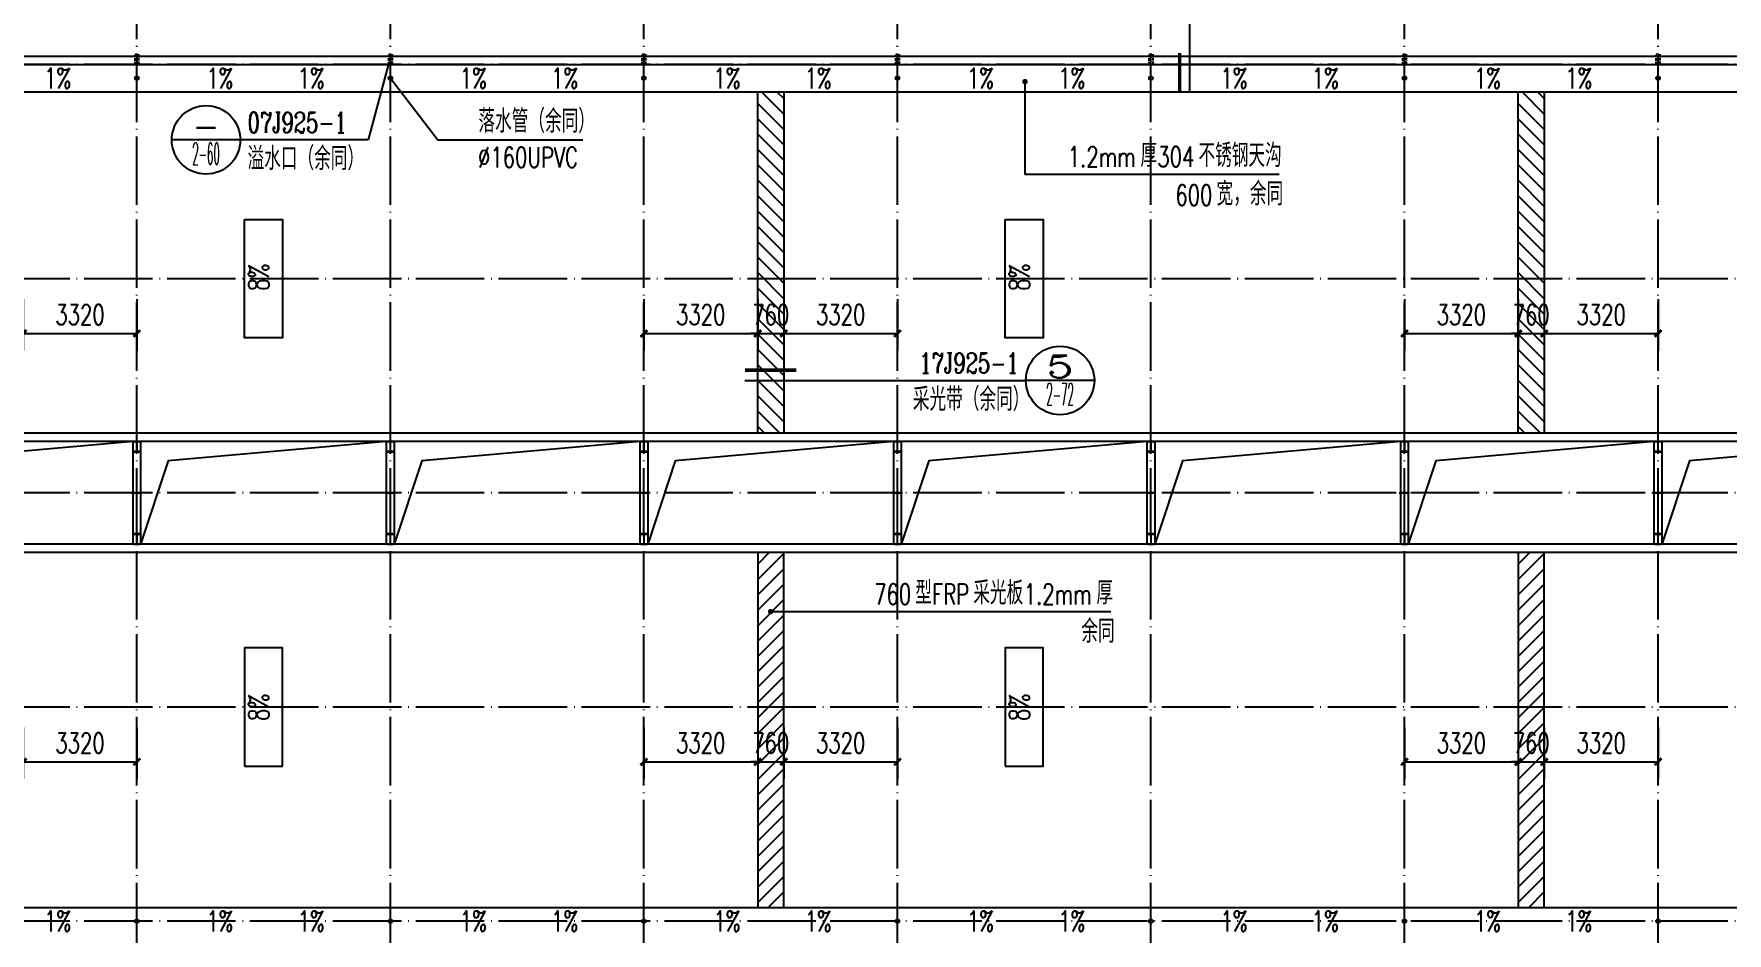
# Model space of a CAD drawing. Extents: x 13898408 to 14113608, y -853943 to -68012.
# Drawn here: x 13928402 to 13977825, y -512592 to -486349 of the extents above; entities that cross this region are included whole.
import ezdxf
from ezdxf.enums import TextEntityAlignment as Align

# ---------------------------------------------------------------- set-up
doc = ezdxf.new("R2010")
doc.units = 0
doc.header["$LTSCALE"] = 1000
doc.header["$MEASUREMENT"] = 0
doc.linetypes.add('DASH', pattern=[0.35, 0.25, -0.1])
doc.linetypes.add('DOTE', pattern=[2.42, 2, -0.2, 0.02, -0.2])
for name, color, linetype in [('COLUMN', 2, 'Continuous'), ('DIM_IDEN', 3, 'Continuous'), ('DIM_LEAD', 3, 'Continuous'), ('DIM_SYMB', 3, 'Continuous'), ('DOTE', 1, 'DOTE'), ('PUB_DIM', 3, 'Continuous'), ('PUB_TEXT', 7, 'Continuous'), ('WALL-PARAPET', 6, 'Continuous'), ('采光带', 4, 'Continuous'), ('雨水管', 4, 'Continuous')]:
    doc.layers.add(name, color=color, linetype=linetype)
doc.styles.add('_TCH_DIM', font='SIMPLEX', dxfattribs={"bigfont": 'GBCBIG'})
doc.styles.add('_TCH_DIM_T3', font='SIMPLEX', dxfattribs={"width": 0.705882, "bigfont": 'GBCBIG'})
doc.styles.add('_TCH_LABEL', font='COMPLEX', dxfattribs={"bigfont": 'GBCBIG'})
doc.dimstyles.new('_TCH_ARCH&&200', dxfattribs={"dimtxt": 595, "dimasz": 200, "dimexe": 500, "dimexo": 600, "dimgap": 252.5, "dimtad": 1, "dimdec": 0, "dimzin": 0, "dimdsep": 46, "dimtxsty": '_TCH_DIM_T3', "dimblk": 'ARCHTICK', "dimcen": 0.09, "dimclrt": 7, "dimazin": 2, "dimtfac": 1, "dimtdec": 0, "dimtix": 1, "dimtmove": 2, "dimatfit": 3, "dimfxl": 0, "dimtolj": 1, "dimtzin": 0, "dimarcsym": 0})

# ---------------------------------------------------------------- blocks, each defined once
blk = doc.blocks.new('A$C0FCD69EC')
at = {"layer": 'COLUMN'}
blk.add_hatch(color=256, dxfattribs=at).paths.add_polyline_path([(300, 180), (294, 180), (294, 94), (6, 94), (6, 180), (0, 180), (0, 0), (6, 0), (6, 86), (294, 86), (294, 0), (300, 0)])
blk.add_lwpolyline([(300, 0), (294, 0), (294, 86), (6, 86), (6, 0), (0, 0), (0, 180), (6, 180), (6, 94), (294, 94), (294, 180), (300, 180)], close=True, dxfattribs=at)
blk = doc.blocks.new('A$C22C4548D')
blk.add_line((0, 10), (300, 10))
blk.add_lwpolyline([(30, 20), (270, 20), (270, 0), (30, 0)], close=True)
blk = doc.blocks.new('_ArchTick')
at = {"color": 0, "linetype": 'ByBlock', "const_width": 0.4}
blk.add_lwpolyline([(-0.5, -0.5), (0.5, 0.5)], dxfattribs=at)
blk = doc.blocks.new('*D762')
at = {"layer": 'Defpoints', "color": 0}
for p in [(13968408, -505993), (13971728, -505993), (13971728, -507593)]:
    blk.add_point(p, dxfattribs=at)
at = {"layer": 'PUB_DIM', "color": 0, "lineweight": -2}
for p, q in [((13968408, -506593), (13968408, -508093)), ((13971728, -506593), (13971728, -508093)), ((13968408, -507593), (13971728, -507593))]:
    blk.add_line(p, q, dxfattribs=at)
at = {"layer": 'PUB_DIM', "color": 0, "lineweight": -2, "xscale": 200, "yscale": 200, "zscale": 200, "rotation": 180}
blk.add_blockref('_ArchTick', (13968408, -507593), dxfattribs=at)
at = {"layer": 'PUB_DIM', "color": 0, "lineweight": -2, "xscale": 200, "yscale": 200, "zscale": 200}
blk.add_blockref('_ArchTick', (13971728, -507593), dxfattribs=at)
at = {"layer": 'PUB_DIM', "color": 7, "insert": (13970068, -507043), "char_height": 595, "attachment_point": 5, "style": '_TCH_DIM_T3'}
blk.add_mtext('\\A1;3320', dxfattribs=at)
blk = doc.blocks.new('*D763')
at = {"layer": 'Defpoints', "color": 0}
for p in [(13971728, -505993), (13972488, -505993), (13972488, -507593)]:
    blk.add_point(p, dxfattribs=at)
at = {"layer": 'PUB_DIM', "color": 0, "lineweight": -2}
for p, q in [((13971728, -506593), (13971728, -508093)), ((13972488, -506593), (13972488, -508093)), ((13971728, -507593), (13971528, -507593)), ((13971728, -507593), (13972488, -507593)), ((13972488, -507593), (13972688, -507593))]:
    blk.add_line(p, q, dxfattribs=at)
at = {"layer": 'PUB_DIM', "color": 0, "lineweight": -2, "xscale": 200, "yscale": 200, "zscale": 200}
blk.add_blockref('_ArchTick', (13971728, -507593), dxfattribs=at)
at = {"layer": 'PUB_DIM', "color": 0, "lineweight": -2, "xscale": 200, "yscale": 200, "zscale": 200, "rotation": 180}
blk.add_blockref('_ArchTick', (13972488, -507593), dxfattribs=at)
at = {"layer": 'PUB_DIM', "color": 7, "insert": (13972108, -507043), "char_height": 595, "attachment_point": 5, "style": '_TCH_DIM_T3'}
blk.add_mtext('\\A1;760', dxfattribs=at)
blk = doc.blocks.new('*D764')
at = {"layer": 'Defpoints', "color": 0}
for p in [(13972488, -505993), (13975808, -505993), (13975808, -507593)]:
    blk.add_point(p, dxfattribs=at)
at = {"layer": 'PUB_DIM', "color": 0, "lineweight": -2}
for p, q in [((13972488, -506593), (13972488, -508093)), ((13975808, -506593), (13975808, -508093)), ((13972488, -507593), (13975808, -507593))]:
    blk.add_line(p, q, dxfattribs=at)
at = {"layer": 'PUB_DIM', "color": 0, "lineweight": -2, "xscale": 200, "yscale": 200, "zscale": 200, "rotation": 180}
blk.add_blockref('_ArchTick', (13972488, -507593), dxfattribs=at)
at = {"layer": 'PUB_DIM', "color": 0, "lineweight": -2, "xscale": 200, "yscale": 200, "zscale": 200}
blk.add_blockref('_ArchTick', (13975808, -507593), dxfattribs=at)
at = {"layer": 'PUB_DIM', "color": 7, "insert": (13974148, -507043), "char_height": 595, "attachment_point": 5, "style": '_TCH_DIM_T3'}
blk.add_mtext('\\A1;3320', dxfattribs=at)
blk = doc.blocks.new('*D765')
at = {"layer": 'Defpoints', "color": 0}
for p in [(13968408, -493493), (13971728, -493493), (13971728, -495093)]:
    blk.add_point(p, dxfattribs=at)
at = {"layer": 'PUB_DIM', "color": 0, "lineweight": -2}
for p, q in [((13968408, -494093), (13968408, -495593)), ((13971728, -494093), (13971728, -495593)), ((13968408, -495093), (13971728, -495093))]:
    blk.add_line(p, q, dxfattribs=at)
at = {"layer": 'PUB_DIM', "color": 0, "lineweight": -2, "xscale": 200, "yscale": 200, "zscale": 200, "rotation": 180}
blk.add_blockref('_ArchTick', (13968408, -495093), dxfattribs=at)
at = {"layer": 'PUB_DIM', "color": 0, "lineweight": -2, "xscale": 200, "yscale": 200, "zscale": 200}
blk.add_blockref('_ArchTick', (13971728, -495093), dxfattribs=at)
at = {"layer": 'PUB_DIM', "color": 7, "insert": (13970068, -494543), "char_height": 595, "attachment_point": 5, "style": '_TCH_DIM_T3'}
blk.add_mtext('\\A1;3320', dxfattribs=at)
blk = doc.blocks.new('*D766')
at = {"layer": 'Defpoints', "color": 0}
for p in [(13971728, -493493), (13972488, -493493), (13972488, -495093)]:
    blk.add_point(p, dxfattribs=at)
at = {"layer": 'PUB_DIM', "color": 0, "lineweight": -2}
for p, q in [((13971728, -494093), (13971728, -495593)), ((13972488, -494093), (13972488, -495593)), ((13971728, -495093), (13971528, -495093)), ((13971728, -495093), (13972488, -495093)), ((13972488, -495093), (13972688, -495093))]:
    blk.add_line(p, q, dxfattribs=at)
at = {"layer": 'PUB_DIM', "color": 0, "lineweight": -2, "xscale": 200, "yscale": 200, "zscale": 200}
blk.add_blockref('_ArchTick', (13971728, -495093), dxfattribs=at)
at = {"layer": 'PUB_DIM', "color": 0, "lineweight": -2, "xscale": 200, "yscale": 200, "zscale": 200, "rotation": 180}
blk.add_blockref('_ArchTick', (13972488, -495093), dxfattribs=at)
at = {"layer": 'PUB_DIM', "color": 7, "insert": (13972108, -494543), "char_height": 595, "attachment_point": 5, "style": '_TCH_DIM_T3'}
blk.add_mtext('\\A1;760', dxfattribs=at)
blk = doc.blocks.new('*D767')
at = {"layer": 'Defpoints', "color": 0}
for p in [(13972488, -493493), (13975808, -493493), (13975808, -495093)]:
    blk.add_point(p, dxfattribs=at)
at = {"layer": 'PUB_DIM', "color": 0, "lineweight": -2}
for p, q in [((13972488, -494093), (13972488, -495593)), ((13975808, -494093), (13975808, -495593)), ((13972488, -495093), (13975808, -495093))]:
    blk.add_line(p, q, dxfattribs=at)
at = {"layer": 'PUB_DIM', "color": 0, "lineweight": -2, "xscale": 200, "yscale": 200, "zscale": 200, "rotation": 180}
blk.add_blockref('_ArchTick', (13972488, -495093), dxfattribs=at)
at = {"layer": 'PUB_DIM', "color": 0, "lineweight": -2, "xscale": 200, "yscale": 200, "zscale": 200}
blk.add_blockref('_ArchTick', (13975808, -495093), dxfattribs=at)
at = {"layer": 'PUB_DIM', "color": 7, "insert": (13974148, -494543), "char_height": 595, "attachment_point": 5, "style": '_TCH_DIM_T3'}
blk.add_mtext('\\A1;3320', dxfattribs=at)
blk = doc.blocks.new('*D774')
at = {"layer": 'Defpoints', "color": 0}
for p in [(13946208, -505993), (13949528, -505993), (13949528, -507593)]:
    blk.add_point(p, dxfattribs=at)
at = {"layer": 'PUB_DIM', "color": 0, "lineweight": -2}
for p, q in [((13946208, -506593), (13946208, -508093)), ((13949528, -506593), (13949528, -508093)), ((13946208, -507593), (13949528, -507593))]:
    blk.add_line(p, q, dxfattribs=at)
at = {"layer": 'PUB_DIM', "color": 0, "lineweight": -2, "xscale": 200, "yscale": 200, "zscale": 200, "rotation": 180}
blk.add_blockref('_ArchTick', (13946208, -507593), dxfattribs=at)
at = {"layer": 'PUB_DIM', "color": 0, "lineweight": -2, "xscale": 200, "yscale": 200, "zscale": 200}
blk.add_blockref('_ArchTick', (13949528, -507593), dxfattribs=at)
at = {"layer": 'PUB_DIM', "color": 7, "insert": (13947868, -507043), "char_height": 595, "attachment_point": 5, "style": '_TCH_DIM_T3'}
blk.add_mtext('\\A1;3320', dxfattribs=at)
blk = doc.blocks.new('*D775')
at = {"layer": 'Defpoints', "color": 0}
for p in [(13949528, -505993), (13950288, -505993), (13950288, -507593)]:
    blk.add_point(p, dxfattribs=at)
at = {"layer": 'PUB_DIM', "color": 0, "lineweight": -2}
for p, q in [((13949528, -506593), (13949528, -508093)), ((13950288, -506593), (13950288, -508093)), ((13949528, -507593), (13949328, -507593)), ((13949528, -507593), (13950288, -507593)), ((13950288, -507593), (13950488, -507593))]:
    blk.add_line(p, q, dxfattribs=at)
at = {"layer": 'PUB_DIM', "color": 0, "lineweight": -2, "xscale": 200, "yscale": 200, "zscale": 200}
blk.add_blockref('_ArchTick', (13949528, -507593), dxfattribs=at)
at = {"layer": 'PUB_DIM', "color": 0, "lineweight": -2, "xscale": 200, "yscale": 200, "zscale": 200, "rotation": 180}
blk.add_blockref('_ArchTick', (13950288, -507593), dxfattribs=at)
at = {"layer": 'PUB_DIM', "color": 7, "insert": (13949908, -507043), "char_height": 595, "attachment_point": 5, "style": '_TCH_DIM_T3'}
blk.add_mtext('\\A1;760', dxfattribs=at)
blk = doc.blocks.new('*D776')
at = {"layer": 'Defpoints', "color": 0}
for p in [(13950288, -505993), (13953608, -505993), (13953608, -507593)]:
    blk.add_point(p, dxfattribs=at)
at = {"layer": 'PUB_DIM', "color": 0, "lineweight": -2}
for p, q in [((13950288, -506593), (13950288, -508093)), ((13953608, -506593), (13953608, -508093)), ((13950288, -507593), (13953608, -507593))]:
    blk.add_line(p, q, dxfattribs=at)
at = {"layer": 'PUB_DIM', "color": 0, "lineweight": -2, "xscale": 200, "yscale": 200, "zscale": 200, "rotation": 180}
blk.add_blockref('_ArchTick', (13950288, -507593), dxfattribs=at)
at = {"layer": 'PUB_DIM', "color": 0, "lineweight": -2, "xscale": 200, "yscale": 200, "zscale": 200}
blk.add_blockref('_ArchTick', (13953608, -507593), dxfattribs=at)
at = {"layer": 'PUB_DIM', "color": 7, "insert": (13951948, -507043), "char_height": 595, "attachment_point": 5, "style": '_TCH_DIM_T3'}
blk.add_mtext('\\A1;3320', dxfattribs=at)
blk = doc.blocks.new('*D777')
at = {"layer": 'Defpoints', "color": 0}
for p in [(13946208, -493493), (13949528, -493493), (13949528, -495093)]:
    blk.add_point(p, dxfattribs=at)
at = {"layer": 'PUB_DIM', "color": 0, "lineweight": -2}
for p, q in [((13946208, -494093), (13946208, -495593)), ((13949528, -494093), (13949528, -495593)), ((13946208, -495093), (13949528, -495093))]:
    blk.add_line(p, q, dxfattribs=at)
at = {"layer": 'PUB_DIM', "color": 0, "lineweight": -2, "xscale": 200, "yscale": 200, "zscale": 200, "rotation": 180}
blk.add_blockref('_ArchTick', (13946208, -495093), dxfattribs=at)
at = {"layer": 'PUB_DIM', "color": 0, "lineweight": -2, "xscale": 200, "yscale": 200, "zscale": 200}
blk.add_blockref('_ArchTick', (13949528, -495093), dxfattribs=at)
at = {"layer": 'PUB_DIM', "color": 7, "insert": (13947868, -494543), "char_height": 595, "attachment_point": 5, "style": '_TCH_DIM_T3'}
blk.add_mtext('\\A1;3320', dxfattribs=at)
blk = doc.blocks.new('*D778')
at = {"layer": 'Defpoints', "color": 0}
for p in [(13949528, -493493), (13950288, -493493), (13950288, -495093)]:
    blk.add_point(p, dxfattribs=at)
at = {"layer": 'PUB_DIM', "color": 0, "lineweight": -2}
for p, q in [((13949528, -494093), (13949528, -495593)), ((13950288, -494093), (13950288, -495593)), ((13949528, -495093), (13949328, -495093)), ((13949528, -495093), (13950288, -495093)), ((13950288, -495093), (13950488, -495093))]:
    blk.add_line(p, q, dxfattribs=at)
at = {"layer": 'PUB_DIM', "color": 0, "lineweight": -2, "xscale": 200, "yscale": 200, "zscale": 200}
blk.add_blockref('_ArchTick', (13949528, -495093), dxfattribs=at)
at = {"layer": 'PUB_DIM', "color": 0, "lineweight": -2, "xscale": 200, "yscale": 200, "zscale": 200, "rotation": 180}
blk.add_blockref('_ArchTick', (13950288, -495093), dxfattribs=at)
at = {"layer": 'PUB_DIM', "color": 7, "insert": (13949908, -494543), "char_height": 595, "attachment_point": 5, "style": '_TCH_DIM_T3'}
blk.add_mtext('\\A1;760', dxfattribs=at)
blk = doc.blocks.new('*D779')
at = {"layer": 'Defpoints', "color": 0}
for p in [(13950288, -493493), (13953608, -493493), (13953608, -495093)]:
    blk.add_point(p, dxfattribs=at)
at = {"layer": 'PUB_DIM', "color": 0, "lineweight": -2}
for p, q in [((13950288, -494093), (13950288, -495593)), ((13953608, -494093), (13953608, -495593)), ((13950288, -495093), (13953608, -495093))]:
    blk.add_line(p, q, dxfattribs=at)
at = {"layer": 'PUB_DIM', "color": 0, "lineweight": -2, "xscale": 200, "yscale": 200, "zscale": 200, "rotation": 180}
blk.add_blockref('_ArchTick', (13950288, -495093), dxfattribs=at)
at = {"layer": 'PUB_DIM', "color": 0, "lineweight": -2, "xscale": 200, "yscale": 200, "zscale": 200}
blk.add_blockref('_ArchTick', (13953608, -495093), dxfattribs=at)
at = {"layer": 'PUB_DIM', "color": 7, "insert": (13951948, -494543), "char_height": 595, "attachment_point": 5, "style": '_TCH_DIM_T3'}
blk.add_mtext('\\A1;3320', dxfattribs=at)
blk = doc.blocks.new('*D788')
at = {"layer": 'Defpoints', "color": 0}
for p in [(13928088, -505993), (13931408, -505993), (13931408, -507593)]:
    blk.add_point(p, dxfattribs=at)
at = {"layer": 'PUB_DIM', "color": 0, "lineweight": -2}
for p, q in [((13928088, -506593), (13928088, -508093)), ((13931408, -506593), (13931408, -508093)), ((13928088, -507593), (13931408, -507593))]:
    blk.add_line(p, q, dxfattribs=at)
at = {"layer": 'PUB_DIM', "color": 0, "lineweight": -2, "xscale": 200, "yscale": 200, "zscale": 200, "rotation": 180}
blk.add_blockref('_ArchTick', (13928088, -507593), dxfattribs=at)
at = {"layer": 'PUB_DIM', "color": 0, "lineweight": -2, "xscale": 200, "yscale": 200, "zscale": 200}
blk.add_blockref('_ArchTick', (13931408, -507593), dxfattribs=at)
at = {"layer": 'PUB_DIM', "color": 7, "insert": (13929748, -507043), "char_height": 595, "attachment_point": 5, "style": '_TCH_DIM_T3'}
blk.add_mtext('\\A1;3320', dxfattribs=at)
blk = doc.blocks.new('*D791')
at = {"layer": 'Defpoints', "color": 0}
for p in [(13928088, -493493), (13931408, -493493), (13931408, -495093)]:
    blk.add_point(p, dxfattribs=at)
at = {"layer": 'PUB_DIM', "color": 0, "lineweight": -2}
for p, q in [((13928088, -494093), (13928088, -495593)), ((13931408, -494093), (13931408, -495593)), ((13928088, -495093), (13931408, -495093))]:
    blk.add_line(p, q, dxfattribs=at)
at = {"layer": 'PUB_DIM', "color": 0, "lineweight": -2, "xscale": 200, "yscale": 200, "zscale": 200, "rotation": 180}
blk.add_blockref('_ArchTick', (13928088, -495093), dxfattribs=at)
at = {"layer": 'PUB_DIM', "color": 0, "lineweight": -2, "xscale": 200, "yscale": 200, "zscale": 200}
blk.add_blockref('_ArchTick', (13931408, -495093), dxfattribs=at)
at = {"layer": 'PUB_DIM', "color": 7, "insert": (13929748, -494543), "char_height": 595, "attachment_point": 5, "style": '_TCH_DIM_T3'}
blk.add_mtext('\\A1;3320', dxfattribs=at)

msp = doc.modelspace()

# ---------------------------------------------------------------- hatches: boundary and pattern name
at = {"layer": '采光带'}
h = msp.add_hatch(dxfattribs=at)
h.set_pattern_fill('ANSI31', color=250, scale=200, style=0)
h.set_pattern_definition([(315, (4903339.14, -722835.24), (-224.506403, -224.506403), [])])
h.paths.add_polyline_path([(13950288, -488043.1), (13950288, -498003.1), (13949528, -498003.1), (13949528, -488043.1)])
h = msp.add_hatch(dxfattribs=at)
h.set_pattern_fill('ANSI31', color=250, scale=200, style=0)
h.set_pattern_definition([(315, (4925539.14, -722835.24), (-224.506403, -224.506403), [])])
h.paths.add_polyline_path([(13972488, -488043.1), (13972488, -498003.1), (13971728, -498003.1), (13971728, -488043.1)])
h = msp.add_hatch(dxfattribs=at)
h.set_pattern_fill('ANSI31', color=250, scale=200, style=0)
h.set_pattern_definition([(45, (4903339.14, -274550.9), (-224.506403, 224.506403), [])])
h.paths.add_polyline_path([(13950288, -511843.1), (13950288, -501483.1), (13949528, -501483.1), (13949528, -511843.1)])
h = msp.add_hatch(dxfattribs=at)
h.set_pattern_fill('ANSI31', color=250, scale=200, style=0)
h.set_pattern_definition([(45, (4925539.14, -274550.9), (-224.506403, 224.506403), [])])
h.paths.add_polyline_path([(13972488, -511843.1), (13972488, -501483.1), (13971728, -501483.1), (13971728, -511843.1)])

# ---------------------------------------------------------------- linework, layer by layer
at = {"ltscale": 0.5}
for p, q in [((13916608, -488043.1), (14079408, -488043.1)), ((13916608, -511843.1), (14079408, -511843.1))]:
    msp.add_line(p, q, dxfattribs=at)
for points in [[(13916368, -487003.1), (14079648, -487003.1), (14079648, -537483.1), (13916368, -537483.1)], [(13916608, -487243.1), (14079408, -487243.1), (14079408, -537243.1), (13916608, -537243.1)]]:
    msp.add_lwpolyline(points, close=True, dxfattribs=at)
at = {"linetype": 'DASH', "ltscale": 0.3}
for points in [[(13931458, -487243.1), (13931358, -487243.1), (13931358, -486943.1), (13931458, -486943.1)], [(13938858, -487243.1), (13938758, -487243.1), (13938758, -486943.1), (13938858, -486943.1)], [(13946258, -487243.1), (13946158, -487243.1), (13946158, -486943.1), (13946258, -486943.1)], [(13953658, -487243.1), (13953558, -487243.1), (13953558, -486943.1), (13953658, -486943.1)], [(13961058, -487243.1), (13960958, -487243.1), (13960958, -486943.1), (13961058, -486943.1)], [(13968458, -487243.1), (13968358, -487243.1), (13968358, -486943.1), (13968458, -486943.1)], [(13975858, -487243.1), (13975758, -487243.1), (13975758, -486943.1), (13975858, -486943.1)]]:
    msp.add_lwpolyline(points, close=True, dxfattribs=at)
for points in [[(13934554, -491764.6), (13935661.9, -491764.6), (13935661.9, -495221.6), (13934554, -495221.6)], [(13956754, -491764.6), (13957861.9, -491764.6), (13957861.9, -495221.6), (13956754, -495221.6)], [(13931298, -501243.1), (13931298, -498243.1), (13931518, -498243.1), (13931518, -501243.1)], [(13938698, -501243.1), (13938698, -498243.1), (13938918, -498243.1), (13938918, -501243.1)], [(13946098, -501243.1), (13946098, -498243.1), (13946318, -498243.1), (13946318, -501243.1)], [(13953498, -501243.1), (13953498, -498243.1), (13953718, -498243.1), (13953718, -501243.1)], [(13960898, -501243.1), (13960898, -498243.1), (13961118, -498243.1), (13961118, -501243.1)], [(13968298, -501243.1), (13968298, -498243.1), (13968518, -498243.1), (13968518, -501243.1)], [(13975698, -501243.1), (13975698, -498243.1), (13975918, -498243.1), (13975918, -501243.1)], [(13934554, -507721.6), (13935661.9, -507721.6), (13935661.9, -504264.6), (13934554, -504264.6)], [(13956754, -507721.6), (13957861.9, -507721.6), (13957861.9, -504264.6), (13956754, -504264.6)]]:
    msp.add_lwpolyline(points, close=True)
for points in [[(13931298, -498243.1), (13924923.9, -498813.7), (13923918, -501243.1)], [(13938698, -498243.1), (13932323.9, -498813.7), (13931518, -501243.1)], [(13946098, -498243.1), (13939723.9, -498813.7), (13938918, -501243.1)], [(13953498, -498243.1), (13947123.9, -498813.7), (13946318, -501243.1)], [(13960898, -498243.1), (13954523.9, -498813.7), (13953718, -501243.1)], [(13968298, -498243.1), (13961923.9, -498813.7), (13961118, -501243.1)], [(13975698, -498243.1), (13969323.9, -498813.7), (13968518, -501243.1)], [(13983098, -498243.1), (13976723.9, -498813.7), (13975918, -501243.1)]]:
    msp.add_lwpolyline(points)
at = {"layer": 'DIM_IDEN'}
for p, q in [((13962142.4, -488043.1), (13962142.4, -474143.1)), ((13949158, -496463.4), (13952828, -496463.4)), ((13952828, -496463.4), (13957355.2, -496463.4)), ((13959355.2, -496463.4), (13957355.2, -496463.4))]:
    msp.add_line(p, q, dxfattribs=at)
at = {"layer": 'DIM_IDEN', "color": 0}
for p, q in [((13938758, -487193.1), (13938158, -489443.1)), ((13934428.2, -489443.1), (13932428.2, -489443.1)), ((13938158, -489443.1), (13934428.2, -489443.1))]:
    msp.add_line(p, q, dxfattribs=at)
at = {"layer": 'DIM_IDEN', "const_width": 100}
for points in [[(13961842.4, -488043.1), (13961842.4, -486903.1)], [(13949158, -496163.4), (13950658, -496163.4)]]:
    msp.add_lwpolyline(points, dxfattribs=at)
at = {"layer": 'DIM_IDEN', "color": 0}
for centre, radius in [((13938758, -487193.1), 0), ((13933428.2, -489443.1), 1000)]:
    msp.add_circle(centre, radius, dxfattribs=at)
at = {"layer": 'DIM_IDEN'}
msp.add_circle((13958355.2, -496463.4), 1000, dxfattribs=at)
at = {"layer": 'DIM_LEAD', "color": 0}
for p, q in [((13938808, -487643.1), (13940194.3, -489443.1)), ((13940194.3, -489443.1), (13944427.2, -489443.1))]:
    msp.add_line(p, q, dxfattribs=at)
at = {"layer": 'DIM_LEAD'}
for p, q in [((13957330.2, -487743.1), (13957330.2, -490443.1)), ((13957330.2, -490443.1), (13964753.7, -490443.1)), ((13949908, -503208.2), (13952408, -503208.2)), ((13952408, -503208.2), (13959831.4, -503208.2))]:
    msp.add_line(p, q, dxfattribs=at)
at = {"layer": 'DIM_LEAD', "const_width": 80}
for points in [[(13957330.2, -487703.1, 1), (13957330.2, -487783.1, 1)], [(13949868, -503208.2, 1), (13949948, -503208.2, 1)]]:
    msp.add_lwpolyline(points, format="xyb", close=True, dxfattribs=at)
at = {"layer": 'DIM_SYMB'}
for points in [[(13929590.4, -487643.1, 0, 0, 0), (13930505.3, -487643.1, 160, 0, 0), (13931105.3, -487643.1, 0, 0, 0)], [(13933225.6, -487643.1, 0, 0, 0), (13932310.7, -487643.1, 160, 0, 0), (13931710.7, -487643.1, 0, 0, 0)], [(13936990.4, -487643.1, 0, 0, 0), (13937905.3, -487643.1, 160, 0, 0), (13938505.3, -487643.1, 0, 0, 0)], [(13940625.6, -487643.1, 0, 0, 0), (13939710.7, -487643.1, 160, 0, 0), (13939110.7, -487643.1, 0, 0, 0)], [(13944390.4, -487643.1, 0, 0, 0), (13945305.3, -487643.1, 160, 0, 0), (13945905.3, -487643.1, 0, 0, 0)], [(13948025.6, -487643.1, 0, 0, 0), (13947110.7, -487643.1, 160, 0, 0), (13946510.7, -487643.1, 0, 0, 0)], [(13951790.4, -487643.1, 0, 0, 0), (13952705.3, -487643.1, 160, 0, 0), (13953305.3, -487643.1, 0, 0, 0)], [(13955425.6, -487643.1, 0, 0, 0), (13954510.7, -487643.1, 160, 0, 0), (13953910.7, -487643.1, 0, 0, 0)], [(13959190.4, -487643.1, 0, 0, 0), (13960105.3, -487643.1, 160, 0, 0), (13960705.3, -487643.1, 0, 0, 0)], [(13962825.6, -487643.1, 0, 0, 0), (13961910.7, -487643.1, 160, 0, 0), (13961310.7, -487643.1, 0, 0, 0)], [(13966590.4, -487643.1, 0, 0, 0), (13967505.3, -487643.1, 160, 0, 0), (13968105.3, -487643.1, 0, 0, 0)], [(13970225.6, -487643.1, 0, 0, 0), (13969310.7, -487643.1, 160, 0, 0), (13968710.7, -487643.1, 0, 0, 0)], [(13973990.4, -487643.1, 0, 0, 0), (13974905.3, -487643.1, 160, 0, 0), (13975505.3, -487643.1, 0, 0, 0)], [(13977625.6, -487643.1, 0, 0, 0), (13976710.7, -487643.1, 160, 0, 0), (13976110.7, -487643.1, 0, 0, 0)], [(13929590.4, -512243.1, 0, 0, 0), (13930505.3, -512243.1, 160, 0, 0), (13931105.3, -512243.1, 0, 0, 0)], [(13933225.6, -512243.1, 0, 0, 0), (13932310.7, -512243.1, 160, 0, 0), (13931710.7, -512243.1, 0, 0, 0)], [(13936990.4, -512243.1, 0, 0, 0), (13937905.3, -512243.1, 160, 0, 0), (13938505.3, -512243.1, 0, 0, 0)], [(13940625.6, -512243.1, 0, 0, 0), (13939710.7, -512243.1, 160, 0, 0), (13939110.7, -512243.1, 0, 0, 0)], [(13944390.4, -512243.1, 0, 0, 0), (13945305.3, -512243.1, 160, 0, 0), (13945905.3, -512243.1, 0, 0, 0)], [(13948025.6, -512243.1, 0, 0, 0), (13947110.7, -512243.1, 160, 0, 0), (13946510.7, -512243.1, 0, 0, 0)], [(13951790.4, -512243.1, 0, 0, 0), (13952705.3, -512243.1, 160, 0, 0), (13953305.3, -512243.1, 0, 0, 0)], [(13955425.6, -512243.1, 0, 0, 0), (13954510.7, -512243.1, 160, 0, 0), (13953910.7, -512243.1, 0, 0, 0)], [(13959190.4, -512243.1, 0, 0, 0), (13960105.3, -512243.1, 160, 0, 0), (13960705.3, -512243.1, 0, 0, 0)], [(13962825.6, -512243.1, 0, 0, 0), (13961910.7, -512243.1, 160, 0, 0), (13961310.7, -512243.1, 0, 0, 0)], [(13966590.4, -512243.1, 0, 0, 0), (13967505.3, -512243.1, 160, 0, 0), (13968105.3, -512243.1, 0, 0, 0)], [(13970225.6, -512243.1, 0, 0, 0), (13969310.7, -512243.1, 160, 0, 0), (13968710.7, -512243.1, 0, 0, 0)], [(13973990.4, -512243.1, 0, 0, 0), (13974905.3, -512243.1, 160, 0, 0), (13975505.3, -512243.1, 0, 0, 0)], [(13977625.6, -512243.1, 0, 0, 0), (13976710.7, -512243.1, 160, 0, 0), (13976110.7, -512243.1, 0, 0, 0)]]:
    msp.add_lwpolyline(points, format="xyseb", dxfattribs=at)
at = {"layer": 'DOTE'}
for p, q in [((13931408, -539743.1), (13931408, -484743.1)), ((13938808, -539743.1), (13938808, -484743.1)), ((13946208, -539743.1), (13946208, -484743.1)), ((13953608, -539743.1), (13953608, -484743.1)), ((13961008, -539743.1), (13961008, -484743.1)), ((13968408, -539743.1), (13968408, -484743.1)), ((13975808, -539743.1), (13975808, -484743.1)), ((14081908, -487243.1), (13914108, -487243.1)), ((14081908, -493493.1), (13914108, -493493.1)), ((14081908, -498243.1), (13914108, -498243.1)), ((14081908, -499743.1), (13914108, -499743.1)), ((14081908, -501243.1), (13914108, -501243.1)), ((14081908, -505993.1), (13914108, -505993.1)), ((14081908, -512243.1), (13914108, -512243.1))]:
    msp.add_line(p, q, dxfattribs=at)
at = {"layer": 'PUB_DIM'}
for points in [[(13935470.2, -494718.1, 0, 0, 0), (13935470.2, -492818.1, 160, 0, 0), (13935470.2, -492218.1, 0, 0, 0)], [(13957670.2, -494718.1, 0, 0, 0), (13957670.2, -492818.1, 160, 0, 0), (13957670.2, -492218.1, 0, 0, 0)], [(13935470.2, -504768.1, 0, 0, 0), (13935470.2, -506668.1, 160, 0, 0), (13935470.2, -507268.1, 0, 0, 0)], [(13957670.2, -504768.1, 0, 0, 0), (13957670.2, -506668.1, 160, 0, 0), (13957670.2, -507268.1, 0, 0, 0)]]:
    msp.add_lwpolyline(points, format="xyseb", dxfattribs=at)
at = {"layer": 'WALL-PARAPET'}
for p, q in [((14072098, -498003.1), (13923918, -498003.1)), ((14072098, -498243.1), (13923918, -498243.1)), ((14072098, -501243.1), (13923918, -501243.1)), ((14072098, -501483.1), (13923918, -501483.1))]:
    msp.add_line(p, q, dxfattribs=at)
at = {"layer": '采光带', "color": 4}
for points in [[(13950288, -488043.1), (13950288, -498003.1), (13949528, -498003.1), (13949528, -488043.1)], [(13972488, -488043.1), (13972488, -498003.1), (13971728, -498003.1), (13971728, -488043.1)], [(13950288, -511843.1), (13950288, -501483.1), (13949528, -501483.1), (13949528, -511843.1)], [(13972488, -511843.1), (13972488, -501483.1), (13971728, -501483.1), (13971728, -511843.1)]]:
    msp.add_lwpolyline(points, close=True, dxfattribs=at)
at = {"layer": '雨水管'}
for centre in [(13931408, -487643.1), (13938808, -487643.1), (13946208, -487643.1), (13953608, -487643.1), (13961008, -487643.1), (13968408, -487643.1), (13975808, -487643.1), (13931408, -512243.1), (13938808, -512243.1), (13946208, -512243.1), (13953608, -512243.1), (13961008, -512243.1), (13968408, -512243.1), (13975808, -512243.1)]:
    msp.add_circle(centre, 55, dxfattribs=at)

# ---------------------------------------------------------------- block references
for p in [(13931253.9, -499753.1), (13938653.9, -499753.1), (13946053.9, -499753.1), (13953453.9, -499753.1), (13960853.9, -499753.1), (13968253.9, -499753.1), (13975653.9, -499753.1)]:
    msp.add_blockref('A$C22C4548D', p)
at = {"layer": 'COLUMN', "xscale": -1, "rotation": 270}
for p in [(13931318, -498543.1), (13938718, -498543.1), (13946118, -498543.1), (13953518, -498543.1), (13960918, -498543.1), (13968318, -498543.1), (13975718, -498543.1), (13931318, -501243.1), (13938718, -501243.1), (13946118, -501243.1), (13953518, -501243.1), (13960918, -501243.1), (13968318, -501243.1), (13975718, -501243.1)]:
    msp.add_blockref('A$C0FCD69EC', p, dxfattribs=at)

# ---------------------------------------------------------------- texts
at = {"layer": 'PUB_TEXT', "width": 0.705882}
for s, style, p in [('1%%%', '_TCH_DIM', (13928700.4, -487940.6)), ('1%%%', '_TCH_DIM', (13933435.6, -487940.6)), ('1%%%', '_TCH_DIM', (13936100.4, -487940.6)), ('1%%%', '_TCH_DIM', (13940835.6, -487940.6)), ('1%%%', '_TCH_DIM', (13943500.4, -487940.6)), ('1%%%', '_TCH_DIM', (13948235.6, -487940.6)), ('1%%%', '_TCH_DIM', (13950900.4, -487940.6)), ('1%%%', '_TCH_DIM', (13955635.6, -487940.6)), ('1%%%', '_TCH_DIM', (13958300.4, -487940.6)), ('1%%%', '_TCH_DIM', (13963035.6, -487940.6)), ('1%%%', '_TCH_DIM', (13965700.4, -487940.6)), ('1%%%', '_TCH_DIM', (13970435.6, -487940.6)), ('1%%%', '_TCH_DIM', (13973100.4, -487940.6)), ('%%c160UPVC', '_TCH_DIM', (13941367.2, -490248.1)), ('1.2mm', '_TCH_DIM', (13958581.6, -490233.1)), ('304', '_TCH_DIM', (13961193.1, -490233.1)), ('600', '_TCH_DIM', (13961721.8, -491353.1)), ('17J925-1', '_TCH_LABEL', (13954245.2, -496253.4)), ('760', '_TCH_DIM', (13952928.5, -502998.2)), ('FRP', '_TCH_DIM', (13954620, -502998.2)), ('1.2mm', '_TCH_DIM', (13957294.4, -502998.2)), ('1%%%', '_TCH_DIM', (13928700.4, -512540.6)), ('1%%%', '_TCH_DIM', (13933435.6, -512540.6)), ('1%%%', '_TCH_DIM', (13936100.4, -512540.6)), ('1%%%', '_TCH_DIM', (13940835.6, -512540.6)), ('1%%%', '_TCH_DIM', (13943500.4, -512540.6)), ('1%%%', '_TCH_DIM', (13948235.6, -512540.6)), ('1%%%', '_TCH_DIM', (13950900.4, -512540.6)), ('1%%%', '_TCH_DIM', (13955635.6, -512540.6)), ('1%%%', '_TCH_DIM', (13958300.4, -512540.6)), ('1%%%', '_TCH_DIM', (13963035.6, -512540.6)), ('1%%%', '_TCH_DIM', (13965700.4, -512540.6)), ('1%%%', '_TCH_DIM', (13970435.6, -512540.6)), ('1%%%', '_TCH_DIM', (13973100.4, -512540.6))]:
    msp.add_text(s, height=595, dxfattribs=dict(at, style=style)).set_placement(p)
at = {"layer": 'PUB_TEXT', "color": 0, "style": '_TCH_LABEL', "width": 0.705882}
msp.add_text('07J925-1', height=595, dxfattribs=at).set_placement((13934638.2, -489233.1))
at = {"layer": 'PUB_TEXT'}
for s, height, style, p in [('落水管（余同）', 675.18, '_TCH_DIM', (13941376.2, -489233.1)), ('厚', 675.2, '_TCH_DIM', (13960701.6, -490233.1)), ('不锈钢天沟', 675.18, '_TCH_DIM', (13962393.1, -490233.1)), ('宽，余同', 675.18, '_TCH_DIM', (13962921.8, -491353.1)), ('采光带（余同）', 675.18, '_TCH_LABEL', (13954056.9, -497348.5)), ('型', 675.2, '_TCH_DIM', (13954128.5, -502998.2)), ('采光板', 675.18, '_TCH_DIM', (13955820, -502998.2)), ('厚', 675.2, '_TCH_DIM', (13959414.4, -502998.2)), ('余同', 675.18, '_TCH_DIM', (13958975.1, -504118.2))]:
    msp.add_text(s, height=height, dxfattribs=dict(at, style=style)).set_placement(p)
at = {"layer": 'PUB_TEXT', "color": 0, "style": '_TCH_LABEL'}
for s, height, width, p, p2 in [('-', 644, 1.458333, (13933025.7, -489362.6), (13933830.7, -489362.6)), ('2-60', 643.99, 0.328125, (13933025.7, -490167.6), (13933830.7, -490167.6))]:
    msp.add_text(s, height=height, dxfattribs=dict(at, width=width)).set_placement(p, p2, align=Align.FIT)
msp.add_text('溢水口（余同）', height=675.18, dxfattribs=at).set_placement((13934638.2, -490322.9))
at = {"layer": 'PUB_TEXT', "style": '_TCH_DIM', "width": 0.705882}
for p in [(13935260.2, -493848.1), (13957460.2, -493848.1), (13935260.2, -506398.1), (13957460.2, -506398.1)]:
    msp.add_text('8%', height=595, rotation=90, dxfattribs=at).set_placement(p)
at = {"layer": 'PUB_TEXT', "style": '_TCH_LABEL'}
for s, height, width, p, p2 in [('5', 644, 1.875, (13957952.7, -496382.9), (13958757.7, -496382.9)), ('2-72', 643.99, 0.328125, (13957952.7, -497187.9), (13958757.7, -497187.9))]:
    msp.add_text(s, height=height, dxfattribs=dict(at, width=width)).set_placement(p, p2, align=Align.FIT)

# ---------------------------------------------------------------- dimensions: what is measured, and where the dimension line sits
at = {"layer": 'PUB_DIM'}
for p1, p2, text, picture, middle in [((13928088, -493493.1), (13931408, -493493.1), '3320', '*D791', (13929748, -494543.1)), ((13946208, -493493.1), (13949528, -493493.1), '3320', '*D777', (13947868, -494543.1)), ((13949528, -493493.1), (13950288, -493493.1), '760', '*D778', (13949908, -494543.1)), ((13950288, -493493.1), (13953608, -493493.1), '3320', '*D779', (13951948, -494543.1)), ((13968408, -493493.1), (13971728, -493493.1), '3320', '*D765', (13970068, -494543.1)), ((13971728, -493493.1), (13972488, -493493.1), '760', '*D766', (13972108, -494543.1)), ((13972488, -493493.1), (13975808, -493493.1), '3320', '*D767', (13974148, -494543.1)), ((13928088, -505993.1), (13931408, -505993.1), '3320', '*D788', (13929748, -507043.1)), ((13946208, -505993.1), (13949528, -505993.1), '3320', '*D774', (13947868, -507043.1)), ((13949528, -505993.1), (13950288, -505993.1), '760', '*D775', (13949908, -507043.1)), ((13950288, -505993.1), (13953608, -505993.1), '3320', '*D776', (13951948, -507043.1)), ((13968408, -505993.1), (13971728, -505993.1), '3320', '*D762', (13970068, -507043.1)), ((13971728, -505993.1), (13972488, -505993.1), '760', '*D763', (13972108, -507043.1)), ((13972488, -505993.1), (13975808, -505993.1), '3320', '*D764', (13974148, -507043.1))]:
    dim = msp.add_aligned_dim(p1=p1, p2=p2, distance=-1600, text=text, dimstyle='_TCH_ARCH&&200', dxfattribs=at)
    dim.commit()
    dim.dimension.update_dxf_attribs({"geometry": picture, "text_midpoint": middle})

doc.saveas('drawing.dxf')
